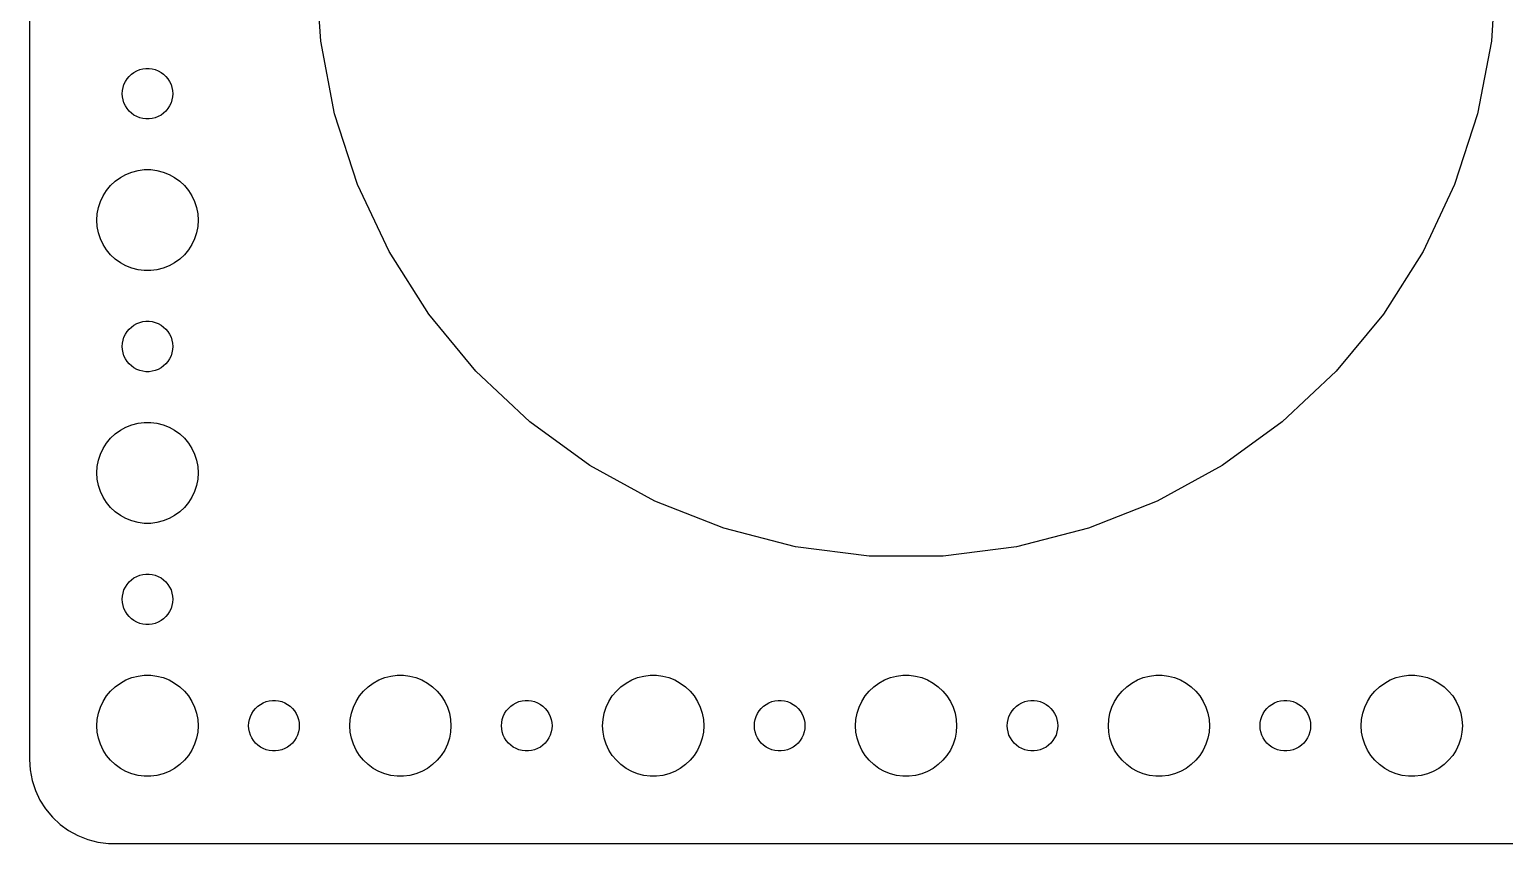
# Model space of a CAD drawing. Header units: metres. Extents: x -202 to 202, y 62 to 166.
# Drawn here: x -202 to -114.5, y 62 to 110.3 of the extents above; entities that cross this region are included whole.
import ezdxf

# ---------------------------------------------------------------- set-up
doc = ezdxf.new("R2010")
doc.units = ezdxf.units.M

msp = doc.modelspace()

# ---------------------------------------------------------------- linework, layer by layer
for p, q in [((-202, 161), (-202, 67)), ((-184.724, 109.613), (-185, 114)), ((-115, 114), (-115.276, 109.613)), ((-183.9, 105.296), (-184.724, 109.613)), ((-115.276, 109.613), (-116.1, 105.296)), ((-196.093, 107.527), (-195.956, 107.656)), ((-195.956, 107.656), (-195.804, 107.766)), ((-195.804, 107.766), (-195.639, 107.857)), ((-195.639, 107.857), (-195.464, 107.927)), ((-195.464, 107.927), (-195.281, 107.973)), ((-195.281, 107.973), (-195.094, 107.997)), ((-195.094, 107.997), (-194.906, 107.997)), ((-194.906, 107.997), (-194.719, 107.973)), ((-194.719, 107.973), (-194.536, 107.927)), ((-194.536, 107.927), (-194.361, 107.857)), ((-194.361, 107.857), (-194.196, 107.766)), ((-194.196, 107.766), (-194.044, 107.656)), ((-194.044, 107.656), (-193.907, 107.527)), ((-196.488, 106.688), (-196.453, 106.873)), ((-196.453, 106.873), (-196.395, 107.052)), ((-196.395, 107.052), (-196.314, 107.223)), ((-196.314, 107.223), (-196.214, 107.382)), ((-196.214, 107.382), (-196.093, 107.527)), ((-193.907, 107.527), (-193.786, 107.382)), ((-193.786, 107.382), (-193.686, 107.223)), ((-193.686, 107.223), (-193.605, 107.052)), ((-193.605, 107.052), (-193.547, 106.873)), ((-193.547, 106.873), (-193.512, 106.688)), ((-196.5, 106.5), (-196.488, 106.688)), ((-196.488, 106.312), (-196.5, 106.5)), ((-196.453, 106.127), (-196.488, 106.312)), ((-196.395, 105.948), (-196.453, 106.127)), ((-196.314, 105.777), (-196.395, 105.948)), ((-193.605, 105.948), (-193.686, 105.777)), ((-193.547, 106.127), (-193.605, 105.948)), ((-193.512, 106.312), (-193.547, 106.127)), ((-193.512, 106.688), (-193.5, 106.5)), ((-193.5, 106.5), (-193.512, 106.312)), ((-196.214, 105.618), (-196.314, 105.777)), ((-196.093, 105.473), (-196.214, 105.618)), ((-195.956, 105.344), (-196.093, 105.473)), ((-195.804, 105.234), (-195.956, 105.344)), ((-195.639, 105.143), (-195.804, 105.234)), ((-195.464, 105.073), (-195.639, 105.143)), ((-195.281, 105.027), (-195.464, 105.073)), ((-195.094, 105.003), (-195.281, 105.027)), ((-194.906, 105.003), (-195.094, 105.003)), ((-194.719, 105.027), (-194.906, 105.003)), ((-194.536, 105.073), (-194.719, 105.027)), ((-194.361, 105.143), (-194.536, 105.073)), ((-194.196, 105.234), (-194.361, 105.143)), ((-194.044, 105.344), (-194.196, 105.234)), ((-193.907, 105.473), (-194.044, 105.344)), ((-193.786, 105.618), (-193.907, 105.473)), ((-193.686, 105.777), (-193.786, 105.618)), ((-182.542, 101.116), (-183.9, 105.296)), ((-116.1, 105.296), (-117.458, 101.116)), ((-196.912, 101.312), (-196.607, 101.533)), ((-196.607, 101.533), (-196.277, 101.714)), ((-196.277, 101.714), (-195.927, 101.853)), ((-195.927, 101.853), (-195.562, 101.947)), ((-195.562, 101.947), (-195.188, 101.994)), ((-195.188, 101.994), (-194.812, 101.994)), ((-194.812, 101.994), (-194.438, 101.947)), ((-194.438, 101.947), (-194.073, 101.853)), ((-194.073, 101.853), (-193.723, 101.714)), ((-193.723, 101.714), (-193.393, 101.533)), ((-193.393, 101.533), (-193.088, 101.312)), ((-197.629, 100.445), (-197.427, 100.763)), ((-197.427, 100.763), (-197.187, 101.054)), ((-197.187, 101.054), (-196.912, 101.312)), ((-193.088, 101.312), (-192.813, 101.054)), ((-192.813, 101.054), (-192.573, 100.763)), ((-192.573, 100.763), (-192.371, 100.445)), ((-180.671, 97.1386), (-182.542, 101.116)), ((-117.458, 101.116), (-119.329, 97.1386)), ((-197.906, 99.7461), (-197.789, 100.104)), ((-197.789, 100.104), (-197.629, 100.445)), ((-192.371, 100.445), (-192.211, 100.104)), ((-192.211, 100.104), (-192.094, 99.7461)), ((-198, 99), (-197.976, 99.376)), ((-197.976, 98.624), (-198, 99)), ((-197.976, 99.376), (-197.906, 99.7461)), ((-192.094, 99.7461), (-192.024, 99.376)), ((-192.024, 99.376), (-192, 99)), ((-192, 99), (-192.024, 98.624)), ((-197.906, 98.2539), (-197.976, 98.624)), ((-197.789, 97.8956), (-197.906, 98.2539)), ((-192.094, 98.2539), (-192.211, 97.8956)), ((-192.024, 98.624), (-192.094, 98.2539)), ((-197.629, 97.5547), (-197.789, 97.8956)), ((-197.427, 97.2366), (-197.629, 97.5547)), ((-197.187, 96.9464), (-197.427, 97.2366)), ((-192.573, 97.2366), (-192.813, 96.9464)), ((-192.371, 97.5547), (-192.573, 97.2366)), ((-192.211, 97.8956), (-192.371, 97.5547)), ((-178.316, 93.4275), (-180.671, 97.1386)), ((-119.329, 97.1386), (-121.684, 93.4275)), ((-196.912, 96.6885), (-197.187, 96.9464)), ((-196.607, 96.467), (-196.912, 96.6885)), ((-196.277, 96.2855), (-196.607, 96.467)), ((-195.927, 96.1468), (-196.277, 96.2855)), ((-193.723, 96.2855), (-194.073, 96.1468)), ((-193.393, 96.467), (-193.723, 96.2855)), ((-193.088, 96.6885), (-193.393, 96.467)), ((-192.813, 96.9464), (-193.088, 96.6885)), ((-195.562, 96.0531), (-195.927, 96.1468)), ((-195.188, 96.0059), (-195.562, 96.0531)), ((-194.812, 96.0059), (-195.188, 96.0059)), ((-194.438, 96.0531), (-194.812, 96.0059)), ((-194.073, 96.1468), (-194.438, 96.0531)), ((-195.956, 92.6558), (-195.804, 92.7665)), ((-195.804, 92.7665), (-195.639, 92.8573)), ((-195.639, 92.8573), (-195.464, 92.9266)), ((-195.464, 92.9266), (-195.281, 92.9734)), ((-195.281, 92.9734), (-195.094, 92.997)), ((-195.094, 92.997), (-194.906, 92.997)), ((-194.906, 92.997), (-194.719, 92.9734)), ((-194.719, 92.9734), (-194.536, 92.9266)), ((-194.536, 92.9266), (-194.361, 92.8573)), ((-194.361, 92.8573), (-194.196, 92.7665)), ((-194.196, 92.7665), (-194.044, 92.6558)), ((-175.514, 90.0409), (-178.316, 93.4275)), ((-121.684, 93.4275), (-124.486, 90.0409)), ((-196.453, 91.873), (-196.395, 92.0522)), ((-196.395, 92.0522), (-196.314, 92.2226)), ((-196.314, 92.2226), (-196.214, 92.3817)), ((-196.214, 92.3817), (-196.093, 92.5268)), ((-196.093, 92.5268), (-195.956, 92.6558)), ((-194.044, 92.6558), (-193.907, 92.5268)), ((-193.907, 92.5268), (-193.786, 92.3817)), ((-193.786, 92.3817), (-193.686, 92.2226)), ((-193.686, 92.2226), (-193.605, 92.0522)), ((-193.605, 92.0522), (-193.547, 91.873)), ((-196.5, 91.5), (-196.488, 91.688)), ((-196.488, 91.312), (-196.5, 91.5)), ((-196.488, 91.688), (-196.453, 91.873)), ((-196.453, 91.127), (-196.488, 91.312)), ((-196.395, 90.9478), (-196.453, 91.127)), ((-193.547, 91.127), (-193.605, 90.9478)), ((-193.547, 91.873), (-193.512, 91.688)), ((-193.512, 91.312), (-193.547, 91.127)), ((-193.512, 91.688), (-193.5, 91.5)), ((-193.5, 91.5), (-193.512, 91.312)), ((-196.314, 90.7774), (-196.395, 90.9478)), ((-196.214, 90.6183), (-196.314, 90.7774)), ((-196.093, 90.4732), (-196.214, 90.6183)), ((-195.956, 90.3442), (-196.093, 90.4732)), ((-195.804, 90.2335), (-195.956, 90.3442)), ((-195.639, 90.1428), (-195.804, 90.2335)), ((-195.464, 90.0734), (-195.639, 90.1428)), ((-194.361, 90.1428), (-194.536, 90.0734)), ((-194.196, 90.2335), (-194.361, 90.1428)), ((-194.044, 90.3442), (-194.196, 90.2335)), ((-193.907, 90.4732), (-194.044, 90.3442)), ((-193.786, 90.6183), (-193.907, 90.4732)), ((-193.686, 90.7774), (-193.786, 90.6183)), ((-193.605, 90.9478), (-193.686, 90.7774)), ((-195.281, 90.0266), (-195.464, 90.0734)), ((-195.094, 90.003), (-195.281, 90.0266)), ((-194.906, 90.003), (-195.094, 90.003)), ((-194.719, 90.0266), (-194.906, 90.003)), ((-194.536, 90.0734), (-194.719, 90.0266)), ((-172.31, 87.032), (-175.514, 90.0409)), ((-124.486, 90.0409), (-127.69, 87.032)), ((-196.607, 86.533), (-196.277, 86.7145)), ((-196.277, 86.7145), (-195.927, 86.8532)), ((-195.927, 86.8532), (-195.562, 86.9469)), ((-195.562, 86.9469), (-195.188, 86.9941)), ((-195.188, 86.9941), (-194.812, 86.9941)), ((-194.812, 86.9941), (-194.438, 86.9469)), ((-194.438, 86.9469), (-194.073, 86.8532)), ((-194.073, 86.8532), (-193.723, 86.7145)), ((-193.723, 86.7145), (-193.393, 86.533)), ((-168.754, 84.4485), (-172.31, 87.032)), ((-127.69, 87.032), (-131.246, 84.4485)), ((-197.629, 85.4453), (-197.427, 85.7634)), ((-197.427, 85.7634), (-197.187, 86.0536)), ((-197.187, 86.0536), (-196.912, 86.3116)), ((-196.912, 86.3116), (-196.607, 86.533)), ((-193.393, 86.533), (-193.088, 86.3116)), ((-193.088, 86.3116), (-192.813, 86.0536)), ((-192.813, 86.0536), (-192.573, 85.7634)), ((-192.573, 85.7634), (-192.371, 85.4453)), ((-197.906, 84.7461), (-197.789, 85.1044)), ((-197.789, 85.1044), (-197.629, 85.4453)), ((-192.371, 85.4453), (-192.211, 85.1044)), ((-192.211, 85.1044), (-192.094, 84.7461)), ((-198, 84), (-197.976, 84.376)), ((-197.976, 83.624), (-198, 84)), ((-197.976, 84.376), (-197.906, 84.7461)), ((-192.094, 84.7461), (-192.024, 84.376)), ((-192.024, 84.376), (-192, 84)), ((-192, 84), (-192.024, 83.624)), ((-164.902, 82.3311), (-168.754, 84.4485)), ((-131.246, 84.4485), (-135.098, 82.3311)), ((-197.906, 83.2539), (-197.976, 83.624)), ((-197.789, 82.8956), (-197.906, 83.2539)), ((-192.094, 83.2539), (-192.211, 82.8956)), ((-192.024, 83.624), (-192.094, 83.2539)), ((-197.629, 82.5547), (-197.789, 82.8956)), ((-197.427, 82.2366), (-197.629, 82.5547)), ((-192.371, 82.5547), (-192.573, 82.2366)), ((-192.211, 82.8956), (-192.371, 82.5547)), ((-160.816, 80.713), (-164.902, 82.3311)), ((-135.098, 82.3311), (-139.184, 80.713)), ((-197.187, 81.9464), (-197.427, 82.2366)), ((-196.912, 81.6885), (-197.187, 81.9464)), ((-196.607, 81.467), (-196.912, 81.6885)), ((-196.277, 81.2855), (-196.607, 81.467)), ((-193.393, 81.467), (-193.723, 81.2855)), ((-193.088, 81.6885), (-193.393, 81.467)), ((-192.813, 81.9464), (-193.088, 81.6885)), ((-192.573, 82.2366), (-192.813, 81.9464)), ((-195.927, 81.1468), (-196.277, 81.2855)), ((-195.562, 81.0531), (-195.927, 81.1468)), ((-195.188, 81.0059), (-195.562, 81.0531)), ((-194.812, 81.0059), (-195.188, 81.0059)), ((-194.438, 81.0531), (-194.812, 81.0059)), ((-194.073, 81.1468), (-194.438, 81.0531)), ((-193.723, 81.2855), (-194.073, 81.1468)), ((-156.558, 79.6199), (-160.816, 80.713)), ((-139.184, 80.713), (-143.442, 79.6199)), ((-152.198, 79.0691), (-156.558, 79.6199)), ((-147.802, 79.0691), (-152.198, 79.0691)), ((-143.442, 79.6199), (-147.802, 79.0691)), ((-195.639, 77.8572), (-195.464, 77.9266)), ((-195.464, 77.9266), (-195.281, 77.9734)), ((-195.281, 77.9734), (-195.094, 77.997)), ((-195.094, 77.997), (-194.906, 77.997)), ((-194.906, 77.997), (-194.719, 77.9734)), ((-194.719, 77.9734), (-194.536, 77.9266)), ((-194.536, 77.9266), (-194.361, 77.8572)), ((-196.453, 76.873), (-196.395, 77.0522)), ((-196.395, 77.0522), (-196.314, 77.2226)), ((-196.314, 77.2226), (-196.214, 77.3817)), ((-196.214, 77.3817), (-196.093, 77.5268)), ((-196.093, 77.5268), (-195.956, 77.6558)), ((-195.956, 77.6558), (-195.804, 77.7665)), ((-195.804, 77.7665), (-195.639, 77.8572)), ((-194.361, 77.8572), (-194.196, 77.7665)), ((-194.196, 77.7665), (-194.044, 77.6558)), ((-194.044, 77.6558), (-193.907, 77.5268)), ((-193.907, 77.5268), (-193.786, 77.3817)), ((-193.786, 77.3817), (-193.686, 77.2226)), ((-193.686, 77.2226), (-193.605, 77.0522)), ((-193.605, 77.0522), (-193.547, 76.873)), ((-196.5, 76.5), (-196.488, 76.688)), ((-196.488, 76.312), (-196.5, 76.5)), ((-196.488, 76.688), (-196.453, 76.873)), ((-196.453, 76.127), (-196.488, 76.312)), ((-196.395, 75.9478), (-196.453, 76.127)), ((-193.547, 76.127), (-193.605, 75.9478)), ((-193.547, 76.873), (-193.512, 76.688)), ((-193.512, 76.312), (-193.547, 76.127)), ((-193.512, 76.688), (-193.5, 76.5)), ((-193.5, 76.5), (-193.512, 76.312)), ((-196.314, 75.7774), (-196.395, 75.9478)), ((-196.214, 75.6183), (-196.314, 75.7774)), ((-196.093, 75.4732), (-196.214, 75.6183)), ((-195.956, 75.3442), (-196.093, 75.4732)), ((-195.804, 75.2335), (-195.956, 75.3442)), ((-194.044, 75.3442), (-194.196, 75.2335)), ((-193.907, 75.4732), (-194.044, 75.3442)), ((-193.786, 75.6183), (-193.907, 75.4732)), ((-193.686, 75.7774), (-193.786, 75.6183)), ((-193.605, 75.9478), (-193.686, 75.7774)), ((-195.639, 75.1428), (-195.804, 75.2335)), ((-195.464, 75.0734), (-195.639, 75.1428)), ((-195.281, 75.0266), (-195.464, 75.0734)), ((-195.094, 75.003), (-195.281, 75.0266)), ((-194.906, 75.003), (-195.094, 75.003)), ((-194.719, 75.0266), (-194.906, 75.003)), ((-194.536, 75.0734), (-194.719, 75.0266)), ((-194.361, 75.1428), (-194.536, 75.0734)), ((-194.196, 75.2335), (-194.361, 75.1428)), ((-196.277, 71.7145), (-195.927, 71.8532)), ((-195.927, 71.8532), (-195.562, 71.9469)), ((-195.562, 71.9469), (-195.188, 71.9941)), ((-195.188, 71.9941), (-194.812, 71.9941)), ((-194.812, 71.9941), (-194.438, 71.9469)), ((-194.438, 71.9469), (-194.073, 71.8532)), ((-194.073, 71.8532), (-193.723, 71.7145)), ((-181.277, 71.7145), (-180.927, 71.8532)), ((-180.927, 71.8532), (-180.562, 71.9469)), ((-180.562, 71.9469), (-180.188, 71.9941)), ((-180.188, 71.9941), (-179.812, 71.9941)), ((-179.812, 71.9941), (-179.438, 71.9469)), ((-179.438, 71.9469), (-179.073, 71.8532)), ((-179.073, 71.8532), (-178.723, 71.7145)), ((-166.277, 71.7145), (-165.927, 71.8532)), ((-165.927, 71.8532), (-165.562, 71.9469)), ((-165.562, 71.9469), (-165.188, 71.9941)), ((-165.188, 71.9941), (-164.812, 71.9941)), ((-164.812, 71.9941), (-164.438, 71.9469)), ((-164.438, 71.9469), (-164.073, 71.8532)), ((-164.073, 71.8532), (-163.723, 71.7145)), ((-151.277, 71.7145), (-150.927, 71.8532)), ((-150.927, 71.8532), (-150.562, 71.9469)), ((-150.562, 71.9469), (-150.188, 71.9941)), ((-150.188, 71.9941), (-149.812, 71.9941)), ((-149.812, 71.9941), (-149.438, 71.9469)), ((-149.438, 71.9469), (-149.073, 71.8532)), ((-149.073, 71.8532), (-148.723, 71.7145)), ((-136.277, 71.7145), (-135.927, 71.8532)), ((-135.927, 71.8532), (-135.562, 71.9469)), ((-135.562, 71.9469), (-135.188, 71.9941)), ((-135.188, 71.9941), (-134.812, 71.9941)), ((-134.812, 71.9941), (-134.438, 71.9469)), ((-134.438, 71.9469), (-134.073, 71.8532)), ((-134.073, 71.8532), (-133.723, 71.7145)), ((-121.277, 71.7145), (-120.927, 71.8532)), ((-120.927, 71.8532), (-120.562, 71.9469)), ((-120.562, 71.9469), (-120.188, 71.9941)), ((-120.188, 71.9941), (-119.812, 71.9941)), ((-119.812, 71.9941), (-119.438, 71.9469)), ((-119.438, 71.9469), (-119.073, 71.8532)), ((-119.073, 71.8532), (-118.723, 71.7145)), ((-197.427, 70.7634), (-197.187, 71.0536)), ((-197.187, 71.0536), (-196.912, 71.3115)), ((-196.912, 71.3115), (-196.607, 71.533)), ((-196.607, 71.533), (-196.277, 71.7145)), ((-193.723, 71.7145), (-193.393, 71.533)), ((-193.393, 71.533), (-193.088, 71.3115)), ((-193.088, 71.3115), (-192.813, 71.0536)), ((-192.813, 71.0536), (-192.573, 70.7634)), ((-182.427, 70.7634), (-182.187, 71.0536)), ((-182.187, 71.0536), (-181.912, 71.3115)), ((-181.912, 71.3115), (-181.607, 71.533)), ((-181.607, 71.533), (-181.277, 71.7145)), ((-178.723, 71.7145), (-178.393, 71.533)), ((-178.393, 71.533), (-178.088, 71.3115)), ((-178.088, 71.3115), (-177.813, 71.0536)), ((-177.813, 71.0536), (-177.573, 70.7634)), ((-167.427, 70.7634), (-167.187, 71.0536)), ((-167.187, 71.0536), (-166.912, 71.3115)), ((-166.912, 71.3115), (-166.607, 71.533)), ((-166.607, 71.533), (-166.277, 71.7145)), ((-163.723, 71.7145), (-163.393, 71.533)), ((-163.393, 71.533), (-163.088, 71.3115)), ((-163.088, 71.3115), (-162.813, 71.0536)), ((-162.813, 71.0536), (-162.573, 70.7634)), ((-152.427, 70.7634), (-152.187, 71.0536)), ((-152.187, 71.0536), (-151.912, 71.3115)), ((-151.912, 71.3115), (-151.607, 71.533)), ((-151.607, 71.533), (-151.277, 71.7145)), ((-148.723, 71.7145), (-148.393, 71.533)), ((-148.393, 71.533), (-148.088, 71.3115)), ((-148.088, 71.3115), (-147.813, 71.0536)), ((-147.813, 71.0536), (-147.573, 70.7634)), ((-137.427, 70.7634), (-137.187, 71.0536)), ((-137.187, 71.0536), (-136.912, 71.3115)), ((-136.912, 71.3115), (-136.607, 71.533)), ((-136.607, 71.533), (-136.277, 71.7145)), ((-133.723, 71.7145), (-133.393, 71.533)), ((-133.393, 71.533), (-133.088, 71.3115)), ((-133.088, 71.3115), (-132.813, 71.0536)), ((-132.813, 71.0536), (-132.573, 70.7634)), ((-122.427, 70.7634), (-122.187, 71.0536)), ((-122.187, 71.0536), (-121.912, 71.3115)), ((-121.912, 71.3115), (-121.607, 71.533)), ((-121.607, 71.533), (-121.277, 71.7145)), ((-118.723, 71.7145), (-118.393, 71.533)), ((-118.393, 71.533), (-118.088, 71.3115)), ((-118.088, 71.3115), (-117.813, 71.0536)), ((-117.813, 71.0536), (-117.573, 70.7634)), ((-197.906, 69.7461), (-197.789, 70.1044)), ((-197.789, 70.1044), (-197.629, 70.4453)), ((-197.629, 70.4453), (-197.427, 70.7634)), ((-192.573, 70.7634), (-192.371, 70.4453)), ((-192.371, 70.4453), (-192.211, 70.1044)), ((-192.211, 70.1044), (-192.094, 69.7461)), ((-188.714, 69.8817), (-188.593, 70.0268)), ((-188.593, 70.0268), (-188.456, 70.1558)), ((-188.456, 70.1558), (-188.304, 70.2665)), ((-188.304, 70.2665), (-188.139, 70.3572)), ((-188.139, 70.3572), (-187.964, 70.4266)), ((-187.964, 70.4266), (-187.781, 70.4734)), ((-187.781, 70.4734), (-187.594, 70.497)), ((-187.594, 70.497), (-187.406, 70.497)), ((-187.406, 70.497), (-187.219, 70.4734)), ((-187.219, 70.4734), (-187.036, 70.4266)), ((-187.036, 70.4266), (-186.861, 70.3572)), ((-186.861, 70.3572), (-186.696, 70.2665)), ((-186.696, 70.2665), (-186.544, 70.1558)), ((-186.544, 70.1558), (-186.407, 70.0268)), ((-186.407, 70.0268), (-186.286, 69.8817)), ((-182.906, 69.7461), (-182.789, 70.1044)), ((-182.789, 70.1044), (-182.629, 70.4453)), ((-182.629, 70.4453), (-182.427, 70.7634)), ((-177.573, 70.7634), (-177.371, 70.4453)), ((-177.371, 70.4453), (-177.211, 70.1044)), ((-177.211, 70.1044), (-177.094, 69.7461)), ((-173.714, 69.8817), (-173.593, 70.0268)), ((-173.593, 70.0268), (-173.456, 70.1558)), ((-173.456, 70.1558), (-173.304, 70.2665)), ((-173.304, 70.2665), (-173.139, 70.3572)), ((-173.139, 70.3572), (-172.964, 70.4266)), ((-172.964, 70.4266), (-172.781, 70.4734)), ((-172.781, 70.4734), (-172.594, 70.497)), ((-172.594, 70.497), (-172.406, 70.497)), ((-172.406, 70.497), (-172.219, 70.4734)), ((-172.219, 70.4734), (-172.036, 70.4266)), ((-172.036, 70.4266), (-171.861, 70.3572)), ((-171.861, 70.3572), (-171.696, 70.2665)), ((-171.696, 70.2665), (-171.544, 70.1558)), ((-171.544, 70.1558), (-171.407, 70.0268)), ((-171.407, 70.0268), (-171.286, 69.8817)), ((-167.906, 69.7461), (-167.789, 70.1044)), ((-167.789, 70.1044), (-167.629, 70.4453)), ((-167.629, 70.4453), (-167.427, 70.7634)), ((-162.573, 70.7634), (-162.371, 70.4453)), ((-162.371, 70.4453), (-162.211, 70.1044)), ((-162.211, 70.1044), (-162.094, 69.7461)), ((-158.714, 69.8817), (-158.593, 70.0268)), ((-158.593, 70.0268), (-158.456, 70.1558)), ((-158.456, 70.1558), (-158.304, 70.2665)), ((-158.304, 70.2665), (-158.139, 70.3572)), ((-158.139, 70.3572), (-157.964, 70.4266)), ((-157.964, 70.4266), (-157.781, 70.4734)), ((-157.781, 70.4734), (-157.594, 70.497)), ((-157.594, 70.497), (-157.406, 70.497)), ((-157.406, 70.497), (-157.219, 70.4734)), ((-157.219, 70.4734), (-157.036, 70.4266)), ((-157.036, 70.4266), (-156.861, 70.3572)), ((-156.861, 70.3572), (-156.696, 70.2665)), ((-156.696, 70.2665), (-156.544, 70.1558)), ((-156.544, 70.1558), (-156.407, 70.0268)), ((-156.407, 70.0268), (-156.286, 69.8817)), ((-152.906, 69.7461), (-152.789, 70.1044)), ((-152.789, 70.1044), (-152.629, 70.4453)), ((-152.629, 70.4453), (-152.427, 70.7634)), ((-147.573, 70.7634), (-147.371, 70.4453)), ((-147.371, 70.4453), (-147.211, 70.1044)), ((-147.211, 70.1044), (-147.094, 69.7461)), ((-143.714, 69.8817), (-143.593, 70.0268)), ((-143.593, 70.0268), (-143.456, 70.1558)), ((-143.456, 70.1558), (-143.304, 70.2665)), ((-143.304, 70.2665), (-143.139, 70.3572)), ((-143.139, 70.3572), (-142.964, 70.4266)), ((-142.964, 70.4266), (-142.781, 70.4734)), ((-142.781, 70.4734), (-142.594, 70.497)), ((-142.594, 70.497), (-142.406, 70.497)), ((-142.406, 70.497), (-142.219, 70.4734)), ((-142.219, 70.4734), (-142.036, 70.4266)), ((-142.036, 70.4266), (-141.861, 70.3572)), ((-141.861, 70.3572), (-141.696, 70.2665)), ((-141.696, 70.2665), (-141.544, 70.1558)), ((-141.544, 70.1558), (-141.407, 70.0268)), ((-141.407, 70.0268), (-141.286, 69.8817)), ((-137.906, 69.7461), (-137.789, 70.1044)), ((-137.789, 70.1044), (-137.629, 70.4453)), ((-137.629, 70.4453), (-137.427, 70.7634)), ((-132.573, 70.7634), (-132.371, 70.4453)), ((-132.371, 70.4453), (-132.211, 70.1044)), ((-132.211, 70.1044), (-132.094, 69.7461)), ((-128.714, 69.8817), (-128.593, 70.0268)), ((-128.593, 70.0268), (-128.456, 70.1558)), ((-128.456, 70.1558), (-128.304, 70.2665)), ((-128.304, 70.2665), (-128.139, 70.3572)), ((-128.139, 70.3572), (-127.964, 70.4266)), ((-127.964, 70.4266), (-127.781, 70.4734)), ((-127.781, 70.4734), (-127.594, 70.497)), ((-127.594, 70.497), (-127.406, 70.497)), ((-127.406, 70.497), (-127.219, 70.4734)), ((-127.219, 70.4734), (-127.036, 70.4266)), ((-127.036, 70.4266), (-126.861, 70.3572)), ((-126.861, 70.3572), (-126.696, 70.2665)), ((-126.696, 70.2665), (-126.544, 70.1558)), ((-126.544, 70.1558), (-126.407, 70.0268)), ((-126.407, 70.0268), (-126.286, 69.8817)), ((-122.906, 69.7461), (-122.789, 70.1044)), ((-122.789, 70.1044), (-122.629, 70.4453)), ((-122.629, 70.4453), (-122.427, 70.7634)), ((-117.573, 70.7634), (-117.371, 70.4453)), ((-117.371, 70.4453), (-117.211, 70.1044)), ((-117.211, 70.1044), (-117.094, 69.7461)), ((-198, 69), (-197.976, 69.376)), ((-197.976, 69.376), (-197.906, 69.7461)), ((-192.094, 69.7461), (-192.024, 69.376)), ((-192.024, 69.376), (-192, 69)), ((-189, 69), (-188.988, 69.188)), ((-188.988, 69.188), (-188.953, 69.373)), ((-188.953, 69.373), (-188.895, 69.5522)), ((-188.895, 69.5522), (-188.814, 69.7226)), ((-188.814, 69.7226), (-188.714, 69.8817)), ((-186.286, 69.8817), (-186.186, 69.7226)), ((-186.186, 69.7226), (-186.105, 69.5522)), ((-186.105, 69.5522), (-186.047, 69.373)), ((-186.047, 69.373), (-186.012, 69.188)), ((-186.012, 69.188), (-186, 69)), ((-183, 69), (-182.976, 69.376)), ((-182.976, 69.376), (-182.906, 69.7461)), ((-177.094, 69.7461), (-177.024, 69.376)), ((-177.024, 69.376), (-177, 69)), ((-174, 69), (-173.988, 69.188)), ((-173.988, 69.188), (-173.953, 69.373)), ((-173.953, 69.373), (-173.895, 69.5522)), ((-173.895, 69.5522), (-173.814, 69.7226)), ((-173.814, 69.7226), (-173.714, 69.8817)), ((-171.286, 69.8817), (-171.186, 69.7226)), ((-171.186, 69.7226), (-171.105, 69.5522)), ((-171.105, 69.5522), (-171.047, 69.373)), ((-171.047, 69.373), (-171.012, 69.188)), ((-171.012, 69.188), (-171, 69)), ((-168, 69), (-167.976, 69.376)), ((-167.976, 69.376), (-167.906, 69.7461)), ((-162.094, 69.7461), (-162.024, 69.376)), ((-162.024, 69.376), (-162, 69)), ((-159, 69), (-158.988, 69.188)), ((-158.988, 69.188), (-158.953, 69.373)), ((-158.953, 69.373), (-158.895, 69.5522)), ((-158.895, 69.5522), (-158.814, 69.7226)), ((-158.814, 69.7226), (-158.714, 69.8817)), ((-156.286, 69.8817), (-156.186, 69.7226)), ((-156.186, 69.7226), (-156.105, 69.5522)), ((-156.105, 69.5522), (-156.047, 69.373)), ((-156.047, 69.373), (-156.012, 69.188)), ((-156.012, 69.188), (-156, 69)), ((-153, 69), (-152.976, 69.376)), ((-152.976, 69.376), (-152.906, 69.7461)), ((-147.094, 69.7461), (-147.024, 69.376)), ((-147.024, 69.376), (-147, 69)), ((-144, 69), (-143.988, 69.188)), ((-143.988, 69.188), (-143.953, 69.373)), ((-143.953, 69.373), (-143.895, 69.5522)), ((-143.895, 69.5522), (-143.814, 69.7226)), ((-143.814, 69.7226), (-143.714, 69.8817)), ((-141.286, 69.8817), (-141.186, 69.7226)), ((-141.186, 69.7226), (-141.105, 69.5522)), ((-141.105, 69.5522), (-141.047, 69.373)), ((-141.047, 69.373), (-141.012, 69.188)), ((-141.012, 69.188), (-141, 69)), ((-138, 69), (-137.976, 69.376)), ((-137.976, 69.376), (-137.906, 69.7461)), ((-132.094, 69.7461), (-132.024, 69.376)), ((-132.024, 69.376), (-132, 69)), ((-129, 69), (-128.988, 69.188)), ((-128.988, 69.188), (-128.953, 69.373)), ((-128.953, 69.373), (-128.895, 69.5522)), ((-128.895, 69.5522), (-128.814, 69.7226)), ((-128.814, 69.7226), (-128.714, 69.8817)), ((-126.286, 69.8817), (-126.186, 69.7226)), ((-126.186, 69.7226), (-126.105, 69.5522)), ((-126.105, 69.5522), (-126.047, 69.373)), ((-126.047, 69.373), (-126.012, 69.188)), ((-126.012, 69.188), (-126, 69)), ((-123, 69), (-122.976, 69.376)), ((-122.976, 69.376), (-122.906, 69.7461)), ((-117.094, 69.7461), (-117.024, 69.376)), ((-117.024, 69.376), (-117, 69)), ((-197.976, 68.624), (-198, 69)), ((-197.906, 68.2539), (-197.976, 68.624)), ((-197.789, 67.8956), (-197.906, 68.2539)), ((-192.094, 68.2539), (-192.211, 67.8956)), ((-192.024, 68.624), (-192.094, 68.2539)), ((-192, 69), (-192.024, 68.624)), ((-188.988, 68.812), (-189, 69)), ((-188.953, 68.627), (-188.988, 68.812)), ((-188.895, 68.4478), (-188.953, 68.627)), ((-188.814, 68.2774), (-188.895, 68.4478)), ((-188.714, 68.1183), (-188.814, 68.2774)), ((-186.186, 68.2774), (-186.286, 68.1183)), ((-186.105, 68.4478), (-186.186, 68.2774)), ((-186.047, 68.627), (-186.105, 68.4478)), ((-186.012, 68.812), (-186.047, 68.627)), ((-186, 69), (-186.012, 68.812)), ((-182.976, 68.624), (-183, 69)), ((-182.906, 68.2539), (-182.976, 68.624)), ((-182.789, 67.8956), (-182.906, 68.2539)), ((-177.094, 68.2539), (-177.211, 67.8956)), ((-177.024, 68.624), (-177.094, 68.2539)), ((-177, 69), (-177.024, 68.624)), ((-173.988, 68.812), (-174, 69)), ((-173.953, 68.627), (-173.988, 68.812)), ((-173.895, 68.4478), (-173.953, 68.627)), ((-173.814, 68.2774), (-173.895, 68.4478)), ((-173.714, 68.1183), (-173.814, 68.2774)), ((-171.186, 68.2774), (-171.286, 68.1183)), ((-171.105, 68.4478), (-171.186, 68.2774)), ((-171.047, 68.627), (-171.105, 68.4478)), ((-171.012, 68.812), (-171.047, 68.627)), ((-171, 69), (-171.012, 68.812)), ((-167.976, 68.624), (-168, 69)), ((-167.906, 68.2539), (-167.976, 68.624)), ((-167.789, 67.8956), (-167.906, 68.2539)), ((-162.094, 68.2539), (-162.211, 67.8956)), ((-162.024, 68.624), (-162.094, 68.2539)), ((-162, 69), (-162.024, 68.624)), ((-158.988, 68.812), (-159, 69)), ((-158.953, 68.627), (-158.988, 68.812)), ((-158.895, 68.4478), (-158.953, 68.627)), ((-158.814, 68.2774), (-158.895, 68.4478)), ((-158.714, 68.1183), (-158.814, 68.2774)), ((-156.186, 68.2774), (-156.286, 68.1183)), ((-156.105, 68.4478), (-156.186, 68.2774)), ((-156.047, 68.627), (-156.105, 68.4478)), ((-156.012, 68.812), (-156.047, 68.627)), ((-156, 69), (-156.012, 68.812)), ((-152.976, 68.624), (-153, 69)), ((-152.906, 68.2539), (-152.976, 68.624)), ((-152.789, 67.8956), (-152.906, 68.2539)), ((-147.094, 68.2539), (-147.211, 67.8956)), ((-147.024, 68.624), (-147.094, 68.2539)), ((-147, 69), (-147.024, 68.624)), ((-143.988, 68.812), (-144, 69)), ((-143.953, 68.627), (-143.988, 68.812)), ((-143.895, 68.4478), (-143.953, 68.627)), ((-143.814, 68.2774), (-143.895, 68.4478)), ((-143.714, 68.1183), (-143.814, 68.2774)), ((-141.186, 68.2774), (-141.286, 68.1183)), ((-141.105, 68.4478), (-141.186, 68.2774)), ((-141.047, 68.627), (-141.105, 68.4478)), ((-141.012, 68.812), (-141.047, 68.627)), ((-141, 69), (-141.012, 68.812)), ((-137.976, 68.624), (-138, 69)), ((-137.906, 68.2539), (-137.976, 68.624)), ((-137.789, 67.8956), (-137.906, 68.2539)), ((-132.094, 68.2539), (-132.211, 67.8956)), ((-132.024, 68.624), (-132.094, 68.2539)), ((-132, 69), (-132.024, 68.624)), ((-128.988, 68.812), (-129, 69)), ((-128.953, 68.627), (-128.988, 68.812)), ((-128.895, 68.4478), (-128.953, 68.627)), ((-128.814, 68.2774), (-128.895, 68.4478)), ((-128.714, 68.1183), (-128.814, 68.2774)), ((-126.186, 68.2774), (-126.286, 68.1183)), ((-126.105, 68.4478), (-126.186, 68.2774)), ((-126.047, 68.627), (-126.105, 68.4478)), ((-126.012, 68.812), (-126.047, 68.627)), ((-126, 69), (-126.012, 68.812)), ((-122.976, 68.624), (-123, 69)), ((-122.906, 68.2539), (-122.976, 68.624)), ((-122.789, 67.8956), (-122.906, 68.2539)), ((-117.094, 68.2539), (-117.211, 67.8956)), ((-117.024, 68.624), (-117.094, 68.2539)), ((-117, 69), (-117.024, 68.624)), ((-197.629, 67.5547), (-197.789, 67.8956)), ((-197.427, 67.2366), (-197.629, 67.5547)), ((-192.371, 67.5547), (-192.573, 67.2366)), ((-192.211, 67.8956), (-192.371, 67.5547)), ((-188.593, 67.9732), (-188.714, 68.1183)), ((-188.456, 67.8442), (-188.593, 67.9732)), ((-188.304, 67.7335), (-188.456, 67.8442)), ((-188.139, 67.6428), (-188.304, 67.7335)), ((-187.964, 67.5734), (-188.139, 67.6428)), ((-187.781, 67.5266), (-187.964, 67.5734)), ((-187.594, 67.503), (-187.781, 67.5266)), ((-187.406, 67.503), (-187.594, 67.503)), ((-187.219, 67.5266), (-187.406, 67.503)), ((-187.036, 67.5734), (-187.219, 67.5266)), ((-186.861, 67.6428), (-187.036, 67.5734)), ((-186.696, 67.7335), (-186.861, 67.6428)), ((-186.544, 67.8442), (-186.696, 67.7335)), ((-186.407, 67.9732), (-186.544, 67.8442)), ((-186.286, 68.1183), (-186.407, 67.9732)), ((-182.629, 67.5547), (-182.789, 67.8956)), ((-182.427, 67.2366), (-182.629, 67.5547)), ((-177.371, 67.5547), (-177.573, 67.2366)), ((-177.211, 67.8956), (-177.371, 67.5547)), ((-173.593, 67.9732), (-173.714, 68.1183)), ((-173.456, 67.8442), (-173.593, 67.9732)), ((-173.304, 67.7335), (-173.456, 67.8442)), ((-173.139, 67.6428), (-173.304, 67.7335)), ((-172.964, 67.5734), (-173.139, 67.6428)), ((-172.781, 67.5266), (-172.964, 67.5734)), ((-172.594, 67.503), (-172.781, 67.5266)), ((-172.406, 67.503), (-172.594, 67.503)), ((-172.219, 67.5266), (-172.406, 67.503)), ((-172.036, 67.5734), (-172.219, 67.5266)), ((-171.861, 67.6428), (-172.036, 67.5734)), ((-171.696, 67.7335), (-171.861, 67.6428)), ((-171.544, 67.8442), (-171.696, 67.7335)), ((-171.407, 67.9732), (-171.544, 67.8442)), ((-171.286, 68.1183), (-171.407, 67.9732)), ((-167.629, 67.5547), (-167.789, 67.8956)), ((-167.427, 67.2366), (-167.629, 67.5547)), ((-162.371, 67.5547), (-162.573, 67.2366)), ((-162.211, 67.8956), (-162.371, 67.5547)), ((-158.593, 67.9732), (-158.714, 68.1183)), ((-158.456, 67.8442), (-158.593, 67.9732)), ((-158.304, 67.7335), (-158.456, 67.8442)), ((-158.139, 67.6428), (-158.304, 67.7335)), ((-157.964, 67.5734), (-158.139, 67.6428)), ((-157.781, 67.5266), (-157.964, 67.5734)), ((-157.594, 67.503), (-157.781, 67.5266)), ((-157.406, 67.503), (-157.594, 67.503)), ((-157.219, 67.5266), (-157.406, 67.503)), ((-157.036, 67.5734), (-157.219, 67.5266)), ((-156.861, 67.6428), (-157.036, 67.5734)), ((-156.696, 67.7335), (-156.861, 67.6428)), ((-156.544, 67.8442), (-156.696, 67.7335)), ((-156.407, 67.9732), (-156.544, 67.8442)), ((-156.286, 68.1183), (-156.407, 67.9732)), ((-152.629, 67.5547), (-152.789, 67.8956)), ((-152.427, 67.2366), (-152.629, 67.5547)), ((-147.371, 67.5547), (-147.573, 67.2366)), ((-147.211, 67.8956), (-147.371, 67.5547)), ((-143.593, 67.9732), (-143.714, 68.1183)), ((-143.456, 67.8442), (-143.593, 67.9732)), ((-143.304, 67.7335), (-143.456, 67.8442)), ((-143.139, 67.6428), (-143.304, 67.7335)), ((-142.964, 67.5734), (-143.139, 67.6428)), ((-142.781, 67.5266), (-142.964, 67.5734)), ((-142.594, 67.503), (-142.781, 67.5266)), ((-142.406, 67.503), (-142.594, 67.503)), ((-142.219, 67.5266), (-142.406, 67.503)), ((-142.036, 67.5734), (-142.219, 67.5266)), ((-141.861, 67.6428), (-142.036, 67.5734)), ((-141.696, 67.7335), (-141.861, 67.6428)), ((-141.544, 67.8442), (-141.696, 67.7335)), ((-141.407, 67.9732), (-141.544, 67.8442)), ((-141.286, 68.1183), (-141.407, 67.9732)), ((-137.629, 67.5547), (-137.789, 67.8956)), ((-137.427, 67.2366), (-137.629, 67.5547)), ((-132.371, 67.5547), (-132.573, 67.2366)), ((-132.211, 67.8956), (-132.371, 67.5547)), ((-128.593, 67.9732), (-128.714, 68.1183)), ((-128.456, 67.8442), (-128.593, 67.9732)), ((-128.304, 67.7335), (-128.456, 67.8442)), ((-128.139, 67.6428), (-128.304, 67.7335)), ((-127.964, 67.5734), (-128.139, 67.6428)), ((-127.781, 67.5266), (-127.964, 67.5734)), ((-127.594, 67.503), (-127.781, 67.5266)), ((-127.406, 67.503), (-127.594, 67.503)), ((-127.219, 67.5266), (-127.406, 67.503)), ((-127.036, 67.5734), (-127.219, 67.5266)), ((-126.861, 67.6428), (-127.036, 67.5734)), ((-126.696, 67.7335), (-126.861, 67.6428)), ((-126.544, 67.8442), (-126.696, 67.7335)), ((-126.407, 67.9732), (-126.544, 67.8442)), ((-126.286, 68.1183), (-126.407, 67.9732)), ((-122.629, 67.5547), (-122.789, 67.8956)), ((-122.427, 67.2366), (-122.629, 67.5547)), ((-117.371, 67.5547), (-117.573, 67.2366)), ((-117.211, 67.8956), (-117.371, 67.5547)), ((-202, 67), (-201.961, 66.3733)), ((-197.187, 66.9464), (-197.427, 67.2366)), ((-196.912, 66.6885), (-197.187, 66.9464)), ((-196.607, 66.467), (-196.912, 66.6885)), ((-193.088, 66.6885), (-193.393, 66.467)), ((-192.813, 66.9464), (-193.088, 66.6885)), ((-192.573, 67.2366), (-192.813, 66.9464)), ((-182.187, 66.9464), (-182.427, 67.2366)), ((-181.912, 66.6885), (-182.187, 66.9464)), ((-181.607, 66.467), (-181.912, 66.6885)), ((-178.088, 66.6885), (-178.393, 66.467)), ((-177.813, 66.9464), (-178.088, 66.6885)), ((-177.573, 67.2366), (-177.813, 66.9464)), ((-167.187, 66.9464), (-167.427, 67.2366)), ((-166.912, 66.6885), (-167.187, 66.9464)), ((-166.607, 66.467), (-166.912, 66.6885)), ((-163.088, 66.6885), (-163.393, 66.467)), ((-162.813, 66.9464), (-163.088, 66.6885)), ((-162.573, 67.2366), (-162.813, 66.9464)), ((-152.187, 66.9464), (-152.427, 67.2366)), ((-151.912, 66.6885), (-152.187, 66.9464)), ((-151.607, 66.467), (-151.912, 66.6885)), ((-148.088, 66.6885), (-148.393, 66.467)), ((-147.813, 66.9464), (-148.088, 66.6885)), ((-147.573, 67.2366), (-147.813, 66.9464)), ((-137.187, 66.9464), (-137.427, 67.2366)), ((-136.912, 66.6885), (-137.187, 66.9464)), ((-136.607, 66.467), (-136.912, 66.6885)), ((-133.088, 66.6885), (-133.393, 66.467)), ((-132.813, 66.9464), (-133.088, 66.6885)), ((-132.573, 67.2366), (-132.813, 66.9464)), ((-122.187, 66.9464), (-122.427, 67.2366)), ((-121.912, 66.6885), (-122.187, 66.9464)), ((-121.607, 66.467), (-121.912, 66.6885)), ((-118.088, 66.6885), (-118.393, 66.467)), ((-117.813, 66.9464), (-118.088, 66.6885)), ((-117.573, 67.2366), (-117.813, 66.9464)), ((-201.961, 66.3733), (-201.843, 65.7566)), ((-201.843, 65.7566), (-201.649, 65.1594)), ((-196.277, 66.2855), (-196.607, 66.467)), ((-195.927, 66.1468), (-196.277, 66.2855)), ((-195.562, 66.0531), (-195.927, 66.1468)), ((-195.188, 66.0059), (-195.562, 66.0531)), ((-194.812, 66.0059), (-195.188, 66.0059)), ((-194.438, 66.0531), (-194.812, 66.0059)), ((-194.073, 66.1468), (-194.438, 66.0531)), ((-193.723, 66.2855), (-194.073, 66.1468)), ((-193.393, 66.467), (-193.723, 66.2855)), ((-181.277, 66.2855), (-181.607, 66.467)), ((-180.927, 66.1468), (-181.277, 66.2855)), ((-180.562, 66.0531), (-180.927, 66.1468)), ((-180.188, 66.0059), (-180.562, 66.0531)), ((-179.812, 66.0059), (-180.188, 66.0059)), ((-179.438, 66.0531), (-179.812, 66.0059)), ((-179.073, 66.1468), (-179.438, 66.0531)), ((-178.723, 66.2855), (-179.073, 66.1468)), ((-178.393, 66.467), (-178.723, 66.2855)), ((-166.277, 66.2855), (-166.607, 66.467)), ((-165.927, 66.1468), (-166.277, 66.2855)), ((-165.562, 66.0531), (-165.927, 66.1468)), ((-165.188, 66.0059), (-165.562, 66.0531)), ((-164.812, 66.0059), (-165.188, 66.0059)), ((-164.438, 66.0531), (-164.812, 66.0059)), ((-164.073, 66.1468), (-164.438, 66.0531)), ((-163.723, 66.2855), (-164.073, 66.1468)), ((-163.393, 66.467), (-163.723, 66.2855)), ((-151.277, 66.2855), (-151.607, 66.467)), ((-150.927, 66.1468), (-151.277, 66.2855)), ((-150.562, 66.0531), (-150.927, 66.1468)), ((-150.188, 66.0059), (-150.562, 66.0531)), ((-149.812, 66.0059), (-150.188, 66.0059)), ((-149.438, 66.0531), (-149.812, 66.0059)), ((-149.073, 66.1468), (-149.438, 66.0531)), ((-148.723, 66.2855), (-149.073, 66.1468)), ((-148.393, 66.467), (-148.723, 66.2855)), ((-136.277, 66.2855), (-136.607, 66.467)), ((-135.927, 66.1468), (-136.277, 66.2855)), ((-135.562, 66.0531), (-135.927, 66.1468)), ((-135.188, 66.0059), (-135.562, 66.0531)), ((-134.812, 66.0059), (-135.188, 66.0059)), ((-134.438, 66.0531), (-134.812, 66.0059)), ((-134.073, 66.1468), (-134.438, 66.0531)), ((-133.723, 66.2855), (-134.073, 66.1468)), ((-133.393, 66.467), (-133.723, 66.2855)), ((-121.277, 66.2855), (-121.607, 66.467)), ((-120.927, 66.1468), (-121.277, 66.2855)), ((-120.562, 66.0531), (-120.927, 66.1468)), ((-120.188, 66.0059), (-120.562, 66.0531)), ((-119.812, 66.0059), (-120.188, 66.0059)), ((-119.438, 66.0531), (-119.812, 66.0059)), ((-119.073, 66.1468), (-119.438, 66.0531)), ((-118.723, 66.2855), (-119.073, 66.1468)), ((-118.393, 66.467), (-118.723, 66.2855)), ((-201.649, 65.1594), (-201.382, 64.5912)), ((-201.382, 64.5912), (-201.045, 64.0611)), ((-201.045, 64.0611), (-200.645, 63.5773)), ((-200.645, 63.5773), (-200.187, 63.1474)), ((-200.187, 63.1474), (-199.679, 62.7784)), ((-199.679, 62.7784), (-199.129, 62.4759)), ((-199.129, 62.4759), (-198.545, 62.2447)), ((-198.545, 62.2447), (-197.937, 62.0886)), ((-197.937, 62.0886), (-197.314, 62.0099)), ((-197.314, 62.0099), (197.314, 62.0099))]:
    msp.add_line(p, q)

doc.saveas('drawing.dxf')
